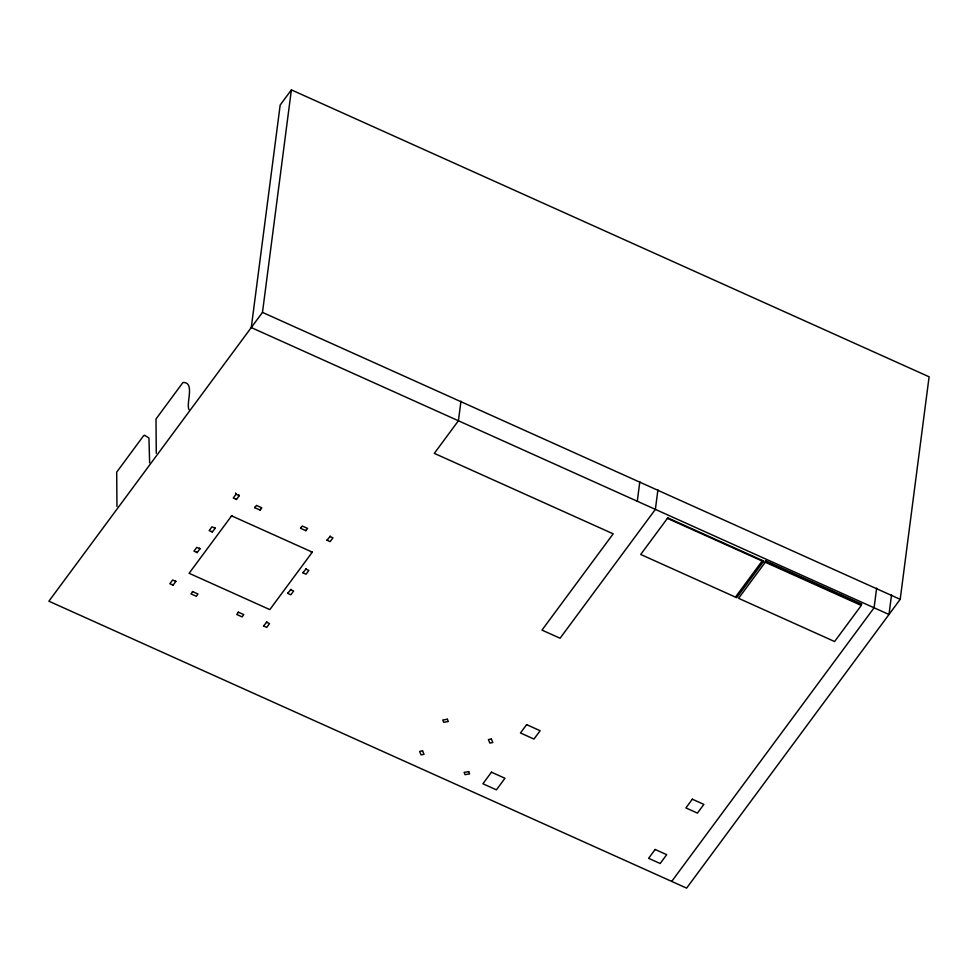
<?xml version="1.0" encoding="UTF-8"?>
<svg xmlns="http://www.w3.org/2000/svg" width="978" height="978" viewBox="0 0 978 978"><rect width="100%" height="100%" fill="white"/><g stroke="black" fill="none" stroke-linecap="round" stroke-linejoin="round"><path stroke-width="1.47" d="M149.646 462.765L148.937 437.997L144.83 435.43M188.962 409.611C185.893 403.07 195.221 382.031 182.984 382.471L156.003 418.987L156.272 453.303M116.957 506.47L116.688 472.154L143.668 435.638L144.683 435.381M262.483 312.398L291.383 89.878L929.1 376.799L900.2 599.331L686.617 888.122L48.9 601.201L262.483 312.398L900.2 599.331M460.968 401.224L458.425 420.76L434.318 453.364L613.182 533.829L541.983 630.101L560.076 638.243L655.382 509.379L657.937 489.721M637.289 501.237L639.82 481.702M876.643 588.096L874.087 607.778L671.703 881.41M891.545 594.807L888.99 614.49L251.273 327.569L280.173 105.037L291.383 89.878M254.793 507.692L256.481 505.418L261.798 507.814L260.124 510.088L254.793 507.692L255.16 506.787M260.124 510.088L260.478 509.183M300.576 528.291L302.251 526.017L307.581 528.413L305.894 530.687L300.576 528.291L300.931 527.386M305.894 530.687L306.261 529.783M235.539 492.985A36.382 22.739 36.5 0 0 236.077 494.208L233.277 497.998L236.468 499.44L239.28 495.65L238.779 494.905M175.844 581.409L172.654 579.966L169.854 583.756L173.045 585.199L175.844 581.409L175.343 580.663M199.952 548.817L196.761 547.374L193.962 551.164L197.153 552.607L199.952 548.817L199.451 548.059M215.172 528.242L211.981 526.812L209.17 530.602L212.36 532.032L215.172 528.242L214.671 527.497M231.615 515.846L189.121 573.291L269.818 609.6L312.312 552.154L231.615 515.846L232.177 516.445M232.141 516.078L231.334 516.225M192.666 591.617L190.991 593.89L196.309 596.287L197.996 594.013L192.434 591.519M238.449 612.216L236.762 614.49L242.092 616.886L243.766 614.612L238.216 612.118M266.334 622.155L269.525 623.597L266.725 627.387L263.522 625.944L266.957 621.91M290.442 589.563L293.632 591.005L290.821 594.795L287.63 593.353L291.065 589.318M305.649 568.988L308.84 570.431L306.041 574.22L302.85 572.778L306.285 568.744M329.757 536.396L332.948 537.839L330.148 541.629L326.958 540.186L330.381 536.152M735.444 597.106L762.143 561.005M326.958 540.186L327.581 539.942M302.85 572.778L303.473 572.533M287.63 593.353L288.265 593.108M263.522 625.944L264.158 625.7M310.821 551.836L312.312 552.154M667.399 518.377L763.427 561.58M236.077 494.208L239.28 495.65M235.967 498.694L236.468 499.44M211.871 531.286L212.36 532.032M196.651 551.849L197.153 552.607M172.544 584.453L173.045 585.199M667.778 517.863L640.7 554.465L736.727 597.68L763.806 561.066L667.778 517.863M491.457 772.192L482.9 783.757L496.408 789.845L504.966 778.268L491.457 772.192M526.629 724.637L520.467 732.974L533.976 739.05L540.137 730.713L526.629 724.637M765.75 560.895L765.371 561.421L861.398 604.624L861.789 604.111L765.75 560.895M765.273 562.228L738.573 598.316L834.601 641.531L861.3 605.431L765.273 562.228M655.15 849.479L648.61 858.317L660.162 863.513L666.703 854.674L655.15 849.479M692.338 799.197L685.896 807.914L697.436 813.109L703.879 804.393L692.338 799.197M447.374 719.246L442.777 720.028L443.706 722.302L448.303 721.507L447.374 719.246M422.582 750.86L419.599 751.373L421.029 754.869L424.012 754.356L422.582 750.86M491.384 739.05L488.413 739.551L489.831 743.06L492.814 742.546L491.384 739.05M468.719 771.618L464.122 772.4L465.039 774.674L469.636 773.879L468.719 771.618"/></g></svg>
